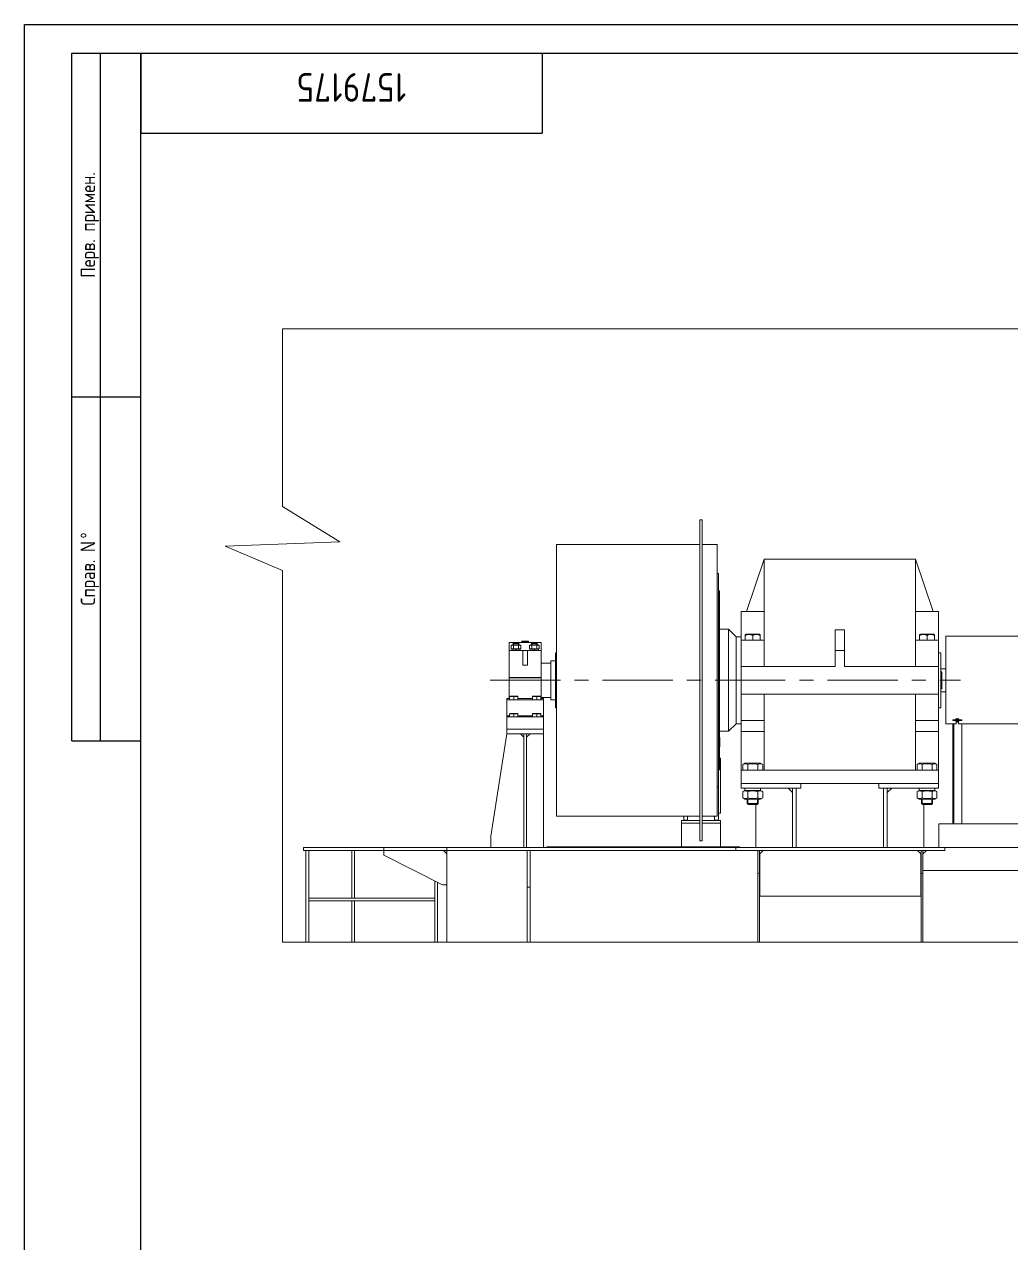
# Model space of a CAD drawing. Header units: millimetres. Extents: x 0 to 1611, y 0 to 420.
# Drawn here: x 0 to 172, y 207.5 to 420 of the extents above; entities that cross this region are included whole.
import ezdxf

# ---------------------------------------------------------------- set-up
doc = ezdxf.new("R2010")
doc.units = ezdxf.units.MM
doc.header["$LTSCALE"] = 32.67
doc.linetypes.add('CENTER', pattern=[0.6, 0.375, -0.075, 0.075, -0.075])
doc.layers.get('0').update_dxf_attribs({"color": 6, "linetype": 'CONTINUOUS', "lineweight": 25})
doc.layers.add('3_ALL_AXES', color=7, linetype='CONTINUOUS', lineweight=18)
doc.layers.add('размер', color=12, linetype='CONTINUOUS', lineweight=18)
doc.styles.add('Style1', font='romans.shx', dxfattribs={"width": 0.8})

msp = doc.modelspace()

# ---------------------------------------------------------------- linework, layer by layer
at = {"linetype": 'Continuous'}
for p, q in [((0, 0), (0, 420)), ((0, 420), (594, 420)), ((8.3, 295), (8.3, 415)), ((8.3, 415), (20.3, 415)), ((13.3, 295), (13.3, 415)), ((20.3, 295), (20.3, 415)), ((20.3, 415), (90.3, 415)), ((20.3, 415), (20.3, 401)), ((20.3, 4.998), (20.3, 415)), ((20.3, 415), (589.3, 415)), ((90.3, 415), (90.3, 401)), ((20.3, 401), (90.3, 401)), ((8.3, 355), (20.3, 355)), ((8.3, 295), (20.3, 295))]:
    msp.add_line(p, q, dxfattribs=at)
at = {"layer": '3_ALL_AXES', "linetype": 'Continuous'}
for p, q in [((117.818, 333.586), (117.818, 277.586)), ((117.818, 333.586), (118.218, 333.586)), ((118.218, 333.586), (118.218, 277.586)), ((92.818, 281.906), (92.818, 329.266)), ((117.818, 329.266), (92.818, 329.266)), ((120.818, 329.266), (118.218, 329.266)), ((120.818, 281.906), (120.818, 329.266)), ((125.954, 317.579), (129.018, 326.723)), ((129.018, 307.986), (129.018, 326.723)), ((129.018, 326.723), (155.418, 326.723)), ((155.418, 307.986), (155.418, 326.723)), ((155.418, 326.723), (158.482, 317.579)), ((121.018, 324.186), (120.818, 324.186)), ((121.018, 281.146), (121.018, 324.186)), ((121.218, 321.186), (121.018, 321.186)), ((121.218, 289.986), (121.218, 321.186)), ((125.018, 298.586), (125.018, 317.586)), ((125.956, 317.586), (125.018, 317.586)), ((129.018, 317.579), (125.954, 317.579)), ((158.482, 317.579), (155.418, 317.579)), ((159.418, 317.586), (158.48, 317.586)), ((159.418, 298.586), (159.418, 317.586)), ((122.818, 314.486), (121.218, 314.486)), ((122.818, 314.486), (122.818, 296.686)), ((124.118, 313.186), (122.818, 314.486)), ((124.118, 313.186), (124.118, 297.986)), ((125.018, 313.186), (124.118, 313.186)), ((125.018, 312.586), (129.018, 312.586)), ((125.848, 313.626), (125.718, 313.551)), ((125.718, 312.586), (125.718, 313.551)), ((128.188, 313.626), (125.848, 313.626)), ((127.018, 313.435), (127.018, 312.586)), ((128.188, 313.626), (128.318, 313.551)), ((128.318, 313.551), (128.318, 312.586)), ((141.418, 314.386), (141.418, 307.986)), ((141.418, 314.386), (143.018, 314.386)), ((143.018, 314.386), (143.018, 307.986)), ((159.418, 312.586), (155.418, 312.586)), ((156.248, 313.626), (156.118, 313.551)), ((156.118, 312.586), (156.118, 313.551)), ((158.588, 313.626), (156.248, 313.626)), ((157.418, 313.435), (157.418, 312.586)), ((158.588, 313.626), (158.718, 313.551)), ((158.718, 313.551), (158.718, 312.586)), ((160.698, 313.266), (160.698, 297.986)), ((160.698, 313.266), (178.741, 313.266)), ((84.538, 310.786), (84.538, 312.186)), ((86.618, 312.186), (84.538, 312.186)), ((84.538, 305.986), (84.538, 310.786)), ((90.138, 310.786), (84.538, 310.786)), ((85.09, 311.766), (84.907, 311.66)), ((84.907, 311.66), (84.907, 311.112)), ((84.907, 311.112), (85.09, 311.006)), ((85.028, 310.786), (85.028, 311.006)), ((85.028, 311.006), (86.448, 311.006)), ((85.09, 311.766), (86.386, 311.766)), ((85.258, 312.006), (85.358, 312.106)), ((85.258, 311.766), (85.258, 312.006)), ((85.258, 312.006), (86.218, 312.006)), ((85.322, 311.66), (85.322, 311.112)), ((85.323, 312.071), (85.323, 311.766)), ((86.153, 312.071), (85.323, 312.071)), ((85.358, 312.106), (86.118, 312.106)), ((85.639, 311.006), (85.719, 310.786)), ((85.756, 311.006), (85.837, 310.786)), ((86.218, 312.006), (86.118, 312.106)), ((86.153, 312.071), (86.153, 311.766)), ((86.154, 311.66), (86.154, 311.112)), ((86.218, 311.766), (86.218, 312.006)), ((86.386, 311.766), (86.569, 311.66)), ((86.569, 311.112), (86.386, 311.006)), ((86.448, 310.786), (86.448, 311.006)), ((86.569, 311.66), (86.569, 311.112)), ((86.738, 312.306), (86.618, 312.186)), ((86.738, 312.386), (86.738, 312.306)), ((87.938, 312.386), (86.738, 312.386)), ((86.938, 308.238), (86.938, 310.786)), ((87.738, 308.238), (87.738, 310.786)), ((87.938, 312.386), (87.938, 312.306)), ((88.058, 312.186), (87.938, 312.306)), ((90.138, 312.186), (88.058, 312.186)), ((88.29, 311.766), (88.107, 311.66)), ((88.107, 311.66), (88.107, 311.112)), ((88.107, 311.112), (88.29, 311.006)), ((88.228, 310.786), (88.228, 311.006)), ((88.228, 311.006), (89.648, 311.006)), ((88.29, 311.766), (89.586, 311.766)), ((88.458, 312.006), (88.558, 312.106)), ((88.458, 311.766), (88.458, 312.006)), ((88.458, 312.006), (89.418, 312.006)), ((88.522, 311.66), (88.522, 311.112)), ((88.523, 312.071), (88.523, 311.766)), ((89.353, 312.071), (88.523, 312.071)), ((88.558, 312.106), (89.318, 312.106)), ((88.839, 311.006), (88.919, 310.786)), ((88.956, 311.006), (89.037, 310.786)), ((89.418, 312.006), (89.318, 312.106)), ((89.353, 312.071), (89.353, 311.766)), ((89.354, 311.66), (89.354, 311.112)), ((89.418, 311.766), (89.418, 312.006)), ((89.586, 311.766), (89.769, 311.66)), ((89.769, 311.112), (89.586, 311.006)), ((89.648, 310.786), (89.648, 311.006)), ((89.769, 311.66), (89.769, 311.112)), ((90.138, 310.786), (90.138, 312.186)), ((90.138, 305.986), (90.138, 310.786)), ((92.618, 300.786), (92.618, 310.386)), ((92.818, 310.386), (92.618, 310.386)), ((141.418, 310.786), (143.018, 310.786)), ((159.818, 310.386), (159.418, 310.386)), ((159.818, 300.786), (159.818, 310.386)), ((87.738, 308.238), (86.938, 308.238)), ((90.138, 308.586), (91.818, 308.586)), ((91.818, 302.186), (91.818, 308.986)), ((91.818, 308.986), (92.618, 308.986)), ((90.138, 306.066), (84.538, 306.066)), ((85.218, 305.986), (85.218, 306.066)), ((85.258, 305.986), (85.258, 306.066)), ((86.218, 305.986), (86.218, 306.066)), ((86.258, 305.986), (86.258, 306.066)), ((88.418, 305.986), (88.418, 306.066)), ((88.458, 305.986), (88.458, 306.066)), ((89.418, 305.986), (89.418, 306.066)), ((89.458, 305.986), (89.458, 306.066)), ((141.418, 307.986), (125.018, 307.986)), ((159.418, 307.986), (143.018, 307.986)), ((159.818, 307.586), (160.698, 307.586)), ((160.018, 307.086), (159.818, 307.086)), ((160.018, 304.086), (160.018, 307.086)), ((84.538, 302.386), (84.538, 305.986)), ((90.138, 305.986), (84.538, 305.986)), ((90.138, 302.386), (90.138, 305.986)), ((160.018, 304.086), (159.818, 304.086)), ((84.138, 299.386), (84.138, 302.386)), ((84.618, 302.386), (84.138, 302.386)), ((90.538, 302.186), (84.138, 302.186)), ((84.69, 302.786), (84.618, 302.744)), ((84.618, 302.186), (84.618, 302.744)), ((85.986, 302.786), (84.69, 302.786)), ((85.338, 302.68), (85.338, 302.186)), ((85.986, 302.786), (86.058, 302.744)), ((86.058, 302.744), (86.058, 302.186)), ((88.618, 302.386), (86.058, 302.386)), ((88.69, 302.786), (88.618, 302.744)), ((88.618, 302.186), (88.618, 302.744)), ((89.986, 302.786), (88.69, 302.786)), ((89.338, 302.68), (89.338, 302.186)), ((89.986, 302.786), (90.058, 302.744)), ((90.058, 302.744), (90.058, 302.186)), ((90.538, 302.386), (90.058, 302.386)), ((90.138, 302.586), (91.818, 302.586)), ((90.538, 299.386), (90.538, 302.386)), ((91.818, 302.186), (92.618, 302.186)), ((159.418, 303.186), (125.018, 303.186)), ((129.018, 303.186), (129.018, 289.914)), ((155.418, 303.186), (155.418, 289.914)), ((159.818, 303.586), (160.698, 303.586)), ((84.69, 299.786), (84.618, 299.744)), ((84.618, 299.186), (84.618, 299.744)), ((85.986, 299.786), (84.69, 299.786)), ((85.338, 299.68), (85.338, 299.186)), ((85.986, 299.786), (86.058, 299.744)), ((86.058, 299.744), (86.058, 299.186)), ((88.69, 299.786), (88.618, 299.744)), ((88.618, 299.186), (88.618, 299.744)), ((89.986, 299.786), (88.69, 299.786)), ((89.338, 299.68), (89.338, 299.186)), ((89.986, 299.786), (90.058, 299.744)), ((90.058, 299.744), (90.058, 299.186)), ((92.818, 300.786), (92.618, 300.786)), ((159.818, 300.786), (159.418, 300.786)), ((84.138, 296.266), (84.138, 299.386)), ((84.618, 299.386), (84.138, 299.386)), ((84.618, 299.386), (84.138, 299.386)), ((90.538, 299.186), (84.138, 299.186)), ((88.618, 299.386), (86.058, 299.386)), ((88.618, 299.386), (86.058, 299.386)), ((90.538, 299.386), (90.058, 299.386)), ((90.538, 299.386), (90.058, 299.386)), ((90.538, 276.386), (90.538, 299.386)), ((124.118, 297.986), (122.818, 296.686)), ((125.018, 297.986), (124.118, 297.986)), ((125.018, 286.786), (125.018, 298.586)), ((125.018, 298.586), (129.018, 298.586)), ((159.418, 298.586), (155.418, 298.586)), ((159.418, 286.786), (159.418, 298.586)), ((160.698, 297.986), (162.518, 297.986)), ((161.898, 298.546), (161.898, 298.666)), ((161.898, 298.666), (162.445, 298.666)), ((161.898, 298.546), (162.445, 298.546)), ((161.898, 297.986), (161.898, 280.546)), ((161.898, 297.606), (162.098, 297.606)), ((162.098, 297.986), (162.098, 280.546)), ((162.438, 298.546), (162.438, 298.666)), ((162.518, 297.986), (162.518, 298.318)), ((162.878, 297.986), (162.878, 298.318)), ((162.878, 297.986), (177.898, 297.986)), ((162.951, 298.666), (163.498, 298.666)), ((162.951, 298.546), (163.498, 298.546)), ((162.958, 298.666), (162.958, 298.546)), ((163.498, 298.546), (163.498, 298.666)), ((163.498, 297.986), (163.498, 280.546)), ((81.338, 278.386), (84.138, 296.266)), ((84.138, 297.066), (90.538, 297.066)), ((84.138, 296.266), (90.538, 296.266)), ((87.098, 295.666), (86.498, 296.266)), ((87.098, 276.386), (87.098, 296.266)), ((87.578, 276.386), (87.578, 296.266)), ((88.178, 296.266), (87.578, 295.666)), ((122.818, 296.686), (121.218, 296.686)), ((121.298, 295.546), (121.218, 295.626)), ((121.298, 294.026), (121.298, 295.546)), ((129.018, 296.676), (125.018, 296.676)), ((159.418, 296.676), (155.418, 296.676)), ((161.998, 296.806), (161.898, 296.806)), ((162.058, 297.49), (162.058, 293.323)), ((121.298, 294.026), (121.218, 293.946)), ((161.938, 293.323), (161.938, 280.546)), ((161.938, 293.323), (162.098, 293.323)), ((121.218, 291.986), (121.418, 291.986)), ((121.418, 282.386), (121.418, 291.986)), ((121.218, 289.986), (121.018, 289.986)), ((125.018, 289.914), (159.418, 289.914)), ((125.286, 290.893), (125.668, 291.114)), ((125.286, 290.893), (125.286, 289.914)), ((128.368, 291.114), (125.668, 291.114)), ((126.152, 290.893), (126.152, 289.914)), ((127.884, 290.893), (127.884, 289.914)), ((128.75, 290.893), (128.368, 291.114)), ((128.75, 290.893), (128.75, 289.914)), ((155.686, 290.893), (156.068, 291.114)), ((155.686, 290.893), (155.686, 289.914)), ((158.768, 291.114), (156.068, 291.114)), ((156.552, 290.893), (156.552, 289.914)), ((158.284, 290.893), (158.284, 289.914)), ((159.15, 290.893), (158.768, 291.114)), ((159.15, 290.893), (159.15, 289.914)), ((121.018, 286.986), (120.818, 286.986)), ((125.018, 287.586), (159.418, 287.586)), ((135.418, 287.586), (135.418, 286.786)), ((149.018, 287.586), (149.018, 286.786)), ((125.018, 286.786), (135.418, 286.786)), ((125.668, 286.386), (125.286, 286.165)), ((125.286, 286.165), (125.286, 285.086)), ((125.286, 285.086), (125.668, 284.866)), ((125.648, 286.786), (125.648, 286.386)), ((128.388, 286.386), (125.648, 286.386)), ((125.668, 284.866), (128.368, 284.866)), ((126.058, 284.866), (126.058, 284.114)), ((126.152, 286.165), (126.152, 285.086)), ((126.166, 284.006), (126.166, 284.866)), ((127.87, 284.006), (127.87, 284.866)), ((127.884, 286.165), (127.884, 285.086)), ((127.978, 284.866), (127.978, 284.114)), ((128.368, 286.386), (128.75, 286.165)), ((128.75, 285.086), (128.368, 284.866)), ((128.388, 286.786), (128.388, 286.386)), ((128.75, 286.165), (128.75, 285.086)), ((133.978, 285.986), (133.178, 286.786)), ((133.978, 276.386), (133.978, 286.786)), ((134.618, 276.386), (134.618, 286.786)), ((149.018, 286.786), (159.418, 286.786)), ((149.818, 286.786), (149.818, 276.386)), ((150.458, 286.786), (150.458, 276.386)), ((151.258, 286.786), (150.458, 285.986)), ((156.068, 286.386), (155.686, 286.165)), ((155.686, 286.165), (155.686, 285.086)), ((155.686, 285.086), (156.068, 284.866)), ((156.048, 286.786), (156.048, 286.386)), ((158.788, 286.386), (156.048, 286.386)), ((156.068, 284.866), (158.768, 284.866)), ((156.458, 284.866), (156.458, 284.114)), ((156.552, 286.165), (156.552, 285.086)), ((156.566, 284.006), (156.566, 284.866)), ((158.27, 284.006), (158.27, 284.866)), ((158.284, 286.165), (158.284, 285.086)), ((158.378, 284.866), (158.378, 284.114)), ((158.768, 286.386), (159.15, 286.165)), ((159.15, 285.086), (158.768, 284.866)), ((158.788, 286.786), (158.788, 286.386)), ((159.15, 286.165), (159.15, 285.086)), ((126.058, 284.114), (126.258, 283.914)), ((127.978, 284.114), (126.058, 284.114)), ((126.166, 284.006), (127.87, 284.006)), ((127.778, 283.914), (126.258, 283.914)), ((127.578, 276.386), (127.578, 283.914)), ((127.978, 284.114), (127.778, 283.914)), ((156.458, 284.114), (156.658, 283.914)), ((158.378, 284.114), (156.458, 284.114)), ((156.566, 284.006), (158.27, 284.006)), ((158.178, 283.914), (156.658, 283.914)), ((156.858, 276.386), (156.858, 283.914)), ((158.378, 284.114), (158.178, 283.914)), ((117.818, 281.906), (92.818, 281.906)), ((114.618, 276.546), (114.618, 281.146)), ((117.818, 281.146), (114.618, 281.146)), ((117.818, 280.655), (114.618, 280.655)), ((115.018, 281.146), (115.018, 281.906)), ((115.658, 281.186), (115.018, 281.186)), ((115.658, 281.146), (115.658, 281.906)), ((115.778, 281.906), (115.658, 281.786)), ((120.818, 281.906), (118.218, 281.906)), ((121.418, 281.146), (118.218, 281.146)), ((121.418, 280.655), (118.218, 280.655)), ((120.378, 281.786), (120.258, 281.906)), ((120.378, 281.146), (120.378, 281.906)), ((121.018, 281.186), (120.378, 281.186)), ((121.018, 282.386), (121.418, 282.386)), ((121.418, 276.546), (121.418, 281.146)), ((159.498, 280.546), (159.498, 276.386)), ((159.498, 280.546), (178.218, 280.546)), ((48.698, 276.386), (48.698, 275.906)), ((48.698, 276.386), (326.698, 276.386)), ((62.698, 275.106), (62.698, 276.386)), ((73.698, 259.901), (73.698, 276.386)), ((81.338, 276.386), (81.338, 278.386)), ((91.138, 276.546), (91.138, 276.386)), ((91.138, 276.546), (124.738, 276.546)), ((117.818, 277.586), (118.218, 277.586)), ((124.098, 275.906), (124.098, 276.386)), ((124.738, 276.546), (124.738, 276.386)), ((160.498, 276.386), (160.498, 275.906)), ((48.698, 275.906), (160.498, 275.906)), ((49.098, 275.906), (49.098, 259.901)), ((49.578, 275.906), (49.578, 259.901)), ((57.098, 275.906), (57.098, 267.586)), ((57.578, 275.906), (57.578, 267.586)), ((72.898, 269.906), (62.698, 275.106)), ((73.698, 275.306), (73.098, 275.906)), ((87.698, 259.901), (87.698, 275.906)), ((88.178, 275.906), (87.698, 275.906)), ((88.178, 259.901), (88.178, 275.906)), ((127.898, 259.901), (127.898, 275.906)), ((128.218, 259.901), (128.218, 275.906)), ((128.858, 275.906), (128.258, 275.306)), ((128.258, 275.306), (128.258, 267.906)), ((156.338, 275.306), (155.738, 275.906)), ((156.338, 267.906), (156.338, 275.306)), ((156.378, 259.901), (156.378, 275.906)), ((156.698, 259.901), (156.698, 275.906)), ((156.698, 275.306), (157.298, 275.906)), ((156.698, 272.386), (218.698, 272.386)), ((71.578, 270.579), (71.578, 259.901)), ((72.058, 270.334), (72.058, 259.901)), ((73.698, 269.906), (72.898, 269.906)), ((127.898, 271.906), (128.218, 271.906)), ((156.378, 271.906), (156.698, 271.906)), ((88.178, 269.506), (87.698, 269.506)), ((128.258, 267.906), (156.338, 267.906)), ((49.578, 267.586), (71.578, 267.586)), ((49.578, 267.106), (71.578, 267.106)), ((57.098, 267.106), (57.098, 259.901)), ((57.578, 267.106), (57.578, 259.901))]:
    msp.add_line(p, q, dxfattribs=at)
at = {"layer": '3_ALL_AXES', "linetype": 'CENTER'}
msp.add_line((81.244, 305.586), (163.249, 305.586), dxfattribs=at)
at = {"layer": '3_ALL_AXES', "linetype": 'Continuous'}
for radius in [0.16, 0.096]:
    msp.add_circle((162.698, 298.606), radius, dxfattribs=at)
for radius, start, end in [(0.34, 10.16824, 169.83176), (0.34, 190.16824, 349.83176), (0.3, 11.53696, 168.46304), (0.3, 191.53696, 348.46304), (0.26, 13.34236, 166.65764), (0.26, 193.34236, 346.65764), (0.133, 75, 15)]:
    msp.add_arc((162.698, 298.606), radius, start, end, dxfattribs=at)
for centre, major_axis, start_param, end_param in [((162.238, 297.49), (0.18, 0), 2.4621651, 3.1415927), ((161.998, 296.845), (0.06, 0), -1.5707963, 0)]:
    msp.add_ellipse(centre, major_axis=major_axis, ratio=0.6451613, start_param=start_param, end_param=end_param, dxfattribs=at)
for points, knots in [([(127.018, 313.435), (126.809, 313.504), (126.368, 313.597), (125.927, 313.504), (125.718, 313.435)], [0, 0, 0, 0, 0.5, 1, 1, 1, 1]), ([(128.318, 313.435), (128.109, 313.504), (127.668, 313.597), (127.227, 313.504), (127.018, 313.435)], [0, 0, 0, 0, 0.5, 1, 1, 1, 1]), ([(157.418, 313.435), (157.209, 313.504), (156.768, 313.597), (156.327, 313.504), (156.118, 313.435)], [0, 0, 0, 0, 0.5, 1, 1, 1, 1]), ([(158.718, 313.435), (158.509, 313.504), (158.068, 313.597), (157.627, 313.504), (157.418, 313.435)], [0, 0, 0, 0, 0.5, 1, 1, 1, 1]), ([(84.907, 311.66), (84.96, 311.691), (85.048, 311.728), (85.172, 311.723), (85.23, 311.704), (85.258, 311.692)], [0, 0, 0, 0, 0.5065153, 0.749204, 1, 1, 1, 1]), ([(84.907, 311.112), (84.96, 311.081), (85.048, 311.044), (85.172, 311.048), (85.23, 311.067), (85.258, 311.079)], [0, 0, 0, 0, 0.5065153, 0.749204, 1, 1, 1, 1]), ([(85.322, 311.66), (85.457, 311.699), (85.738, 311.75), (86.019, 311.699), (86.154, 311.66)], [0, 0, 0, 0, 0.5, 1, 1, 1, 1]), ([(85.322, 311.112), (85.457, 311.073), (85.738, 311.022), (86.019, 311.073), (86.154, 311.112)], [0, 0, 0, 0, 0.5, 1, 1, 1, 1]), ([(86.218, 311.692), (86.246, 311.704), (86.304, 311.723), (86.428, 311.728), (86.516, 311.691), (86.569, 311.66)], [0, 0, 0, 0, 0.250796, 0.4934847, 1, 1, 1, 1]), ([(86.218, 311.079), (86.246, 311.067), (86.304, 311.048), (86.428, 311.044), (86.516, 311.081), (86.569, 311.112)], [0, 0, 0, 0, 0.250796, 0.4934847, 1, 1, 1, 1]), ([(86.618, 312.186), (86.687, 312.175), (86.928, 312.162), (87.168, 312.148), (87.338, 312.148)], [0, 0, 0, 0, 0.2913369, 1, 1, 1, 1]), ([(86.738, 312.306), (86.795, 312.294), (86.996, 312.281), (87.196, 312.267), (87.338, 312.267)], [0, 0, 0, 0, 0.2916743, 1, 1, 1, 1]), ([(87.338, 312.267), (87.415, 312.267), (87.557, 312.27), (87.725, 312.284), (87.832, 312.292), (87.887, 312.302), (87.918, 312.299), (87.935, 312.308), (87.938, 312.306)], [0, 0, 0, 0, 0.384319, 0.7097223, 0.8336847, 0.925155, 0.981153, 1, 1, 1, 1]), ([(87.338, 312.148), (87.43, 312.148), (87.601, 312.151), (87.802, 312.164), (87.93, 312.172), (87.997, 312.183), (88.034, 312.178), (88.055, 312.189), (88.058, 312.186)], [0, 0, 0, 0, 0.3846229, 0.710045, 0.8339159, 0.9252756, 0.981186, 1, 1, 1, 1]), ([(88.107, 311.66), (88.16, 311.691), (88.248, 311.728), (88.372, 311.723), (88.43, 311.704), (88.458, 311.692)], [0, 0, 0, 0, 0.5065153, 0.749204, 1, 1, 1, 1]), ([(88.107, 311.112), (88.16, 311.081), (88.248, 311.044), (88.372, 311.048), (88.43, 311.067), (88.458, 311.079)], [0, 0, 0, 0, 0.5065153, 0.749204, 1, 1, 1, 1]), ([(88.522, 311.66), (88.657, 311.699), (88.938, 311.75), (89.219, 311.699), (89.354, 311.66)], [0, 0, 0, 0, 0.5, 1, 1, 1, 1]), ([(88.522, 311.112), (88.657, 311.073), (88.938, 311.022), (89.219, 311.073), (89.354, 311.112)], [0, 0, 0, 0, 0.5, 1, 1, 1, 1]), ([(89.418, 311.692), (89.446, 311.704), (89.504, 311.723), (89.628, 311.728), (89.716, 311.691), (89.769, 311.66)], [0, 0, 0, 0, 0.250796, 0.4934847, 1, 1, 1, 1]), ([(89.418, 311.079), (89.446, 311.067), (89.504, 311.048), (89.628, 311.044), (89.716, 311.081), (89.769, 311.112)], [0, 0, 0, 0, 0.250796, 0.4934847, 1, 1, 1, 1]), ([(85.338, 302.68), (85.222, 302.718), (84.978, 302.77), (84.734, 302.718), (84.618, 302.68)], [0, 0, 0, 0, 0.5, 1, 1, 1, 1]), ([(86.058, 302.68), (85.942, 302.718), (85.698, 302.77), (85.454, 302.718), (85.338, 302.68)], [0, 0, 0, 0, 0.5, 1, 1, 1, 1]), ([(89.338, 302.68), (89.222, 302.718), (88.978, 302.77), (88.734, 302.718), (88.618, 302.68)], [0, 0, 0, 0, 0.5, 1, 1, 1, 1]), ([(90.058, 302.68), (89.942, 302.718), (89.698, 302.77), (89.454, 302.718), (89.338, 302.68)], [0, 0, 0, 0, 0.5, 1, 1, 1, 1]), ([(85.338, 299.68), (85.222, 299.718), (84.978, 299.77), (84.734, 299.718), (84.618, 299.68)], [0, 0, 0, 0, 0.5, 1, 1, 1, 1]), ([(86.058, 299.68), (85.942, 299.718), (85.698, 299.77), (85.454, 299.718), (85.338, 299.68)], [0, 0, 0, 0, 0.5, 1, 1, 1, 1]), ([(89.338, 299.68), (89.222, 299.718), (88.978, 299.77), (88.734, 299.718), (88.618, 299.68)], [0, 0, 0, 0, 0.5, 1, 1, 1, 1]), ([(90.058, 299.68), (89.942, 299.718), (89.698, 299.77), (89.454, 299.718), (89.338, 299.68)], [0, 0, 0, 0, 0.5, 1, 1, 1, 1]), ([(126.152, 290.893), (126.021, 290.969), (125.719, 291.086), (125.417, 290.969), (125.286, 290.893)], [0, 0, 0, 0, 0.5, 1, 1, 1, 1]), ([(127.884, 290.893), (127.603, 290.974), (127.018, 291.08), (126.433, 290.974), (126.152, 290.893)], [0, 0, 0, 0, 0.5, 1, 1, 1, 1]), ([(128.75, 290.893), (128.619, 290.969), (128.317, 291.086), (128.015, 290.969), (127.884, 290.893)], [0, 0, 0, 0, 0.5, 1, 1, 1, 1]), ([(156.552, 290.893), (156.421, 290.969), (156.119, 291.086), (155.817, 290.969), (155.686, 290.893)], [0, 0, 0, 0, 0.5, 1, 1, 1, 1]), ([(158.284, 290.893), (158.003, 290.974), (157.418, 291.08), (156.833, 290.974), (156.552, 290.893)], [0, 0, 0, 0, 0.5, 1, 1, 1, 1]), ([(159.15, 290.893), (159.019, 290.969), (158.717, 291.086), (158.415, 290.969), (158.284, 290.893)], [0, 0, 0, 0, 0.5, 1, 1, 1, 1]), ([(125.286, 286.165), (125.417, 286.241), (125.719, 286.358), (126.021, 286.241), (126.152, 286.165)], [0, 0, 0, 0, 0.5, 1, 1, 1, 1]), ([(125.286, 285.086), (125.417, 285.011), (125.719, 284.894), (126.021, 285.011), (126.152, 285.086)], [0, 0, 0, 0, 0.5, 1, 1, 1, 1]), ([(126.152, 286.165), (126.433, 286.246), (127.018, 286.352), (127.603, 286.246), (127.884, 286.165)], [0, 0, 0, 0, 0.5, 1, 1, 1, 1]), ([(126.152, 285.086), (126.433, 285.005), (127.018, 284.899), (127.603, 285.005), (127.884, 285.086)], [0, 0, 0, 0, 0.5, 1, 1, 1, 1]), ([(127.884, 286.165), (128.015, 286.241), (128.317, 286.358), (128.619, 286.241), (128.75, 286.165)], [0, 0, 0, 0, 0.5, 1, 1, 1, 1]), ([(127.884, 285.086), (128.015, 285.011), (128.317, 284.894), (128.619, 285.011), (128.75, 285.086)], [0, 0, 0, 0, 0.5, 1, 1, 1, 1]), ([(155.686, 286.165), (155.817, 286.241), (156.119, 286.358), (156.421, 286.241), (156.552, 286.165)], [0, 0, 0, 0, 0.5, 1, 1, 1, 1]), ([(155.686, 285.086), (155.817, 285.011), (156.119, 284.894), (156.421, 285.011), (156.552, 285.086)], [0, 0, 0, 0, 0.5, 1, 1, 1, 1]), ([(156.552, 286.165), (156.833, 286.246), (157.418, 286.352), (158.003, 286.246), (158.284, 286.165)], [0, 0, 0, 0, 0.5, 1, 1, 1, 1]), ([(156.552, 285.086), (156.833, 285.005), (157.418, 284.899), (158.003, 285.005), (158.284, 285.086)], [0, 0, 0, 0, 0.5, 1, 1, 1, 1]), ([(158.284, 286.165), (158.415, 286.241), (158.717, 286.358), (159.019, 286.241), (159.15, 286.165)], [0, 0, 0, 0, 0.5, 1, 1, 1, 1]), ([(158.284, 285.086), (158.415, 285.011), (158.717, 284.894), (159.019, 285.011), (159.15, 285.086)], [0, 0, 0, 0, 0.5, 1, 1, 1, 1])]:
    msp.add_open_spline(points, degree=3, knots=knots, dxfattribs=at)
for points in [[(85.258, 311.692), (85.28, 311.683), (85.301, 311.672), (85.322, 311.66)], [(85.258, 311.079), (85.28, 311.089), (85.301, 311.1), (85.322, 311.112)], [(86.154, 311.66), (86.174, 311.672), (86.196, 311.683), (86.218, 311.692)], [(86.154, 311.112), (86.174, 311.1), (86.196, 311.089), (86.218, 311.079)], [(88.458, 311.692), (88.48, 311.683), (88.501, 311.672), (88.522, 311.66)], [(88.458, 311.079), (88.48, 311.089), (88.501, 311.1), (88.522, 311.112)], [(89.354, 311.66), (89.374, 311.672), (89.396, 311.683), (89.418, 311.692)], [(89.354, 311.112), (89.374, 311.1), (89.396, 311.089), (89.418, 311.079)]]:
    msp.add_open_spline(points, degree=3, dxfattribs=at)
at = {"layer": 'размер', "linetype": 'ByBlock', "lineweight": 18, "ltscale": 0.5}
for p, q in [((45.026, 366.861), (45.026, 335.905)), ((199.019, 366.861), (45.026, 366.861)), ((45.026, 335.905), (55.015, 329.736)), ((55.015, 329.736), (34.995, 328.951)), ((34.995, 328.951), (45.026, 324.72)), ((45.026, 259.901), (45.026, 324.72)), ((198.834, 259.901), (45.026, 259.901))]:
    msp.add_line(p, q, dxfattribs=at)

# ---------------------------------------------------------------- texts
at = {"linetype": 'Continuous', "insert": (57.025, 409.002), "char_height": 5, "width": 69.88, "attachment_point": 5, "rotation": 180, "style": 'Style1'}
msp.add_mtext('1579175', dxfattribs=at)
at = {"linetype": 'Continuous', "char_height": 2.5, "width": 32.84505, "attachment_point": 2, "rotation": 90, "line_spacing_factor": 0.9, "style": 'Style1'}
for s, insert in [('Перв. примен.', (9.842, 385)), ('Справ. \\fgdt;{\\fgdt;N}{\\ftxt.shx;\\W0.166667;\\H2.500000; }{\\fgdt;~}', (9.842, 325))]:
    msp.add_mtext(s, dxfattribs=dict(at, insert=insert))

doc.saveas('drawing.dxf')
